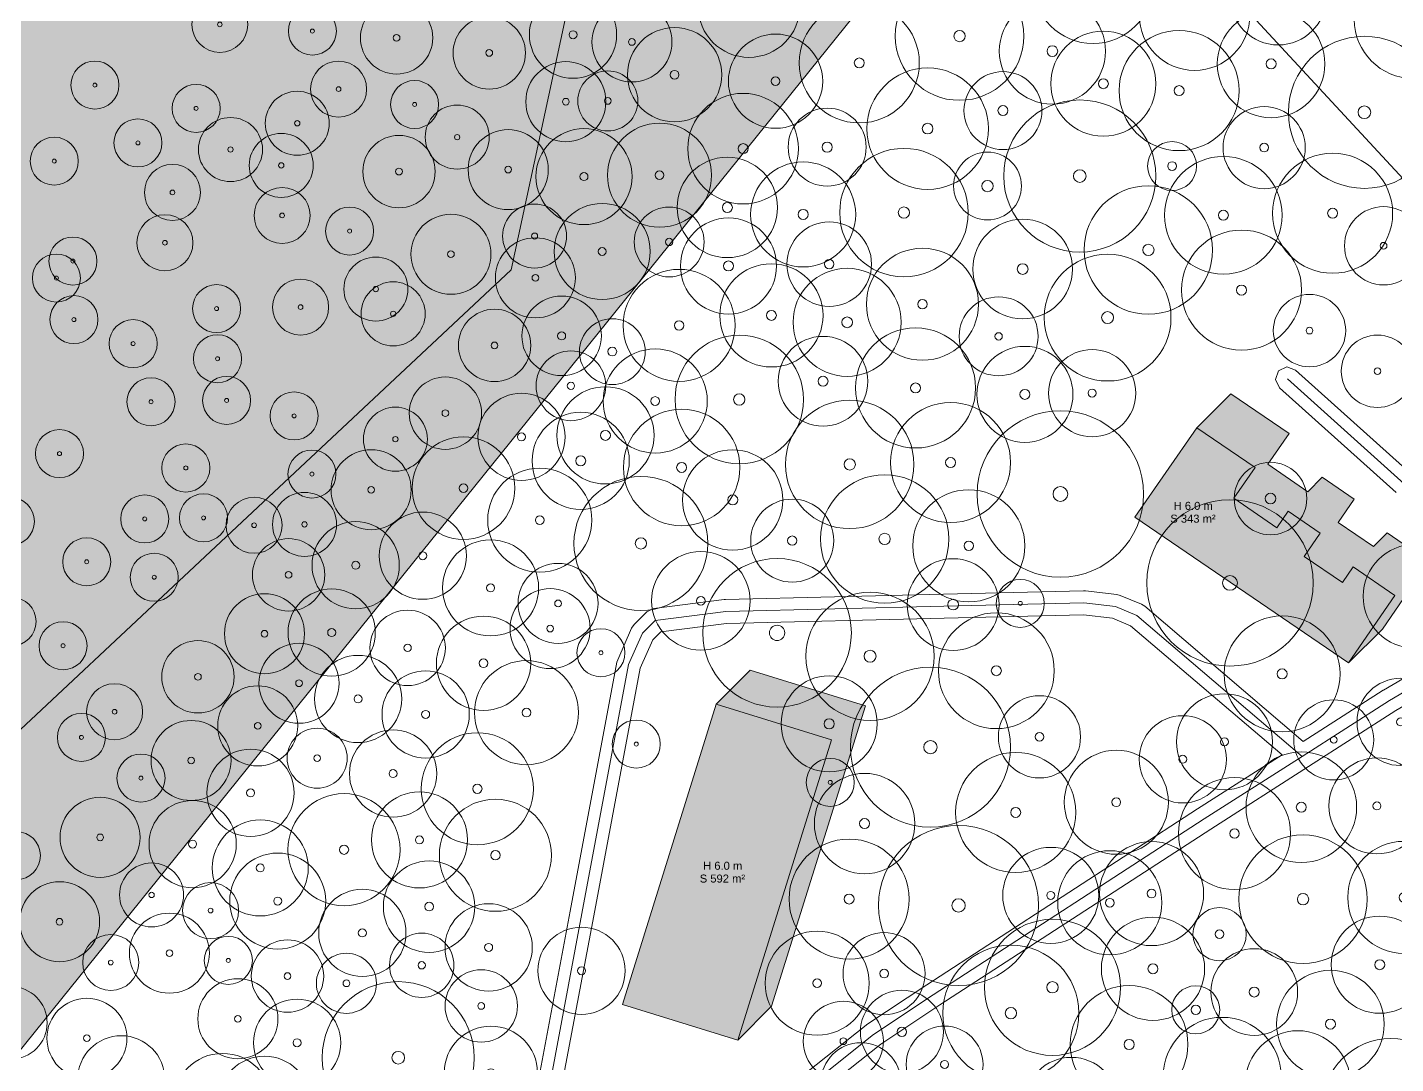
# Model space of a CAD drawing. Header units: metres. Extents: x -7 to 1019, y -7 to 1014.
# Drawn here: x 342.4 to 513.4, y 465.4 to 594.9 of the extents above; entities that cross this region are included whole.
import ezdxf

# ---------------------------------------------------------------- set-up
doc = ezdxf.new("R2010")
doc.units = ezdxf.units.M
doc.header["$MEASUREMENT"] = 0
for name, color, linetype, lineweight, true_color in [('TPX_BUILDING_AREAS_TEXT', 7, 'CONTINUOUS', 0, 0x000000), ('TPX_BUILDING_HEIGHTS_TEXT', 7, 'CONTINUOUS', 0, 0x000000), ('TPX_BUILDINGS', 7, 'CONTINUOUS', 0, 0x000000), ('TPX_BUILDINGS_HATCH', 7, 'CONTINUOUS', 0, 0xf0f0f0), ('TPX_BUILDINGS_SHADOWS_HATCH', 7, 'CONTINUOUS', 0, 0x000000), ('TPX_BUILDINGS_SHADOWS_OUTLINES', 7, 'CONTINUOUS', 0, 0x000000), ('TPX_CONTOUR_LINES_5M', 7, 'CONTINUOUS', 0, 0x969696), ('TPX_ROADS_AXES', 7, 'CONTINUOUS', 0, 0x323232), ('TPX_ROADS_CONTOURS', 7, 'CONTINUOUS', 0, 0x646464), ('TPX_VEGETATION_GREEN_SPACES', 7, 'CONTINUOUS', 0, 0x58ba48), ('TPX_VEGETATION_GREEN_SPACES_HATCH', 7, 'CONTINUOUS', 0, 0x58ba48), ('TPX_VEGETATION_TREES_INDIVIDUAL', 7, 'CONTINUOUS', 0, 0x136734)]:
    doc.layers.add(name, color=color, linetype=linetype, lineweight=lineweight, true_color=true_color)
doc.styles.add('TPX_TEXTE', font='arial.ttf')

# ---------------------------------------------------------------- blocks, each defined once
blk = doc.blocks.new('TREETR007_CR042')
at = {"layer": 'TPX_VEGETATION_TREES_INDIVIDUAL'}
for radius in [4.24, 0.708]:
    blk.add_circle((0, 0, 0.04), radius, dxfattribs=at)
blk = doc.blocks.new('TREETR006_CR069')
at = {"layer": 'TPX_VEGETATION_TREES_INDIVIDUAL'}
for radius in [6.91, 0.625]:
    blk.add_circle((0, 0, 0.04), radius, dxfattribs=at)
blk = doc.blocks.new('TREETR005_CR064')
at = {"layer": 'TPX_VEGETATION_TREES_INDIVIDUAL'}
for radius in [6.41, 0.542]:
    blk.add_circle((0, 0, 0.04), radius, dxfattribs=at)
blk = doc.blocks.new('TREETR005_CR060')
at = {"layer": 'TPX_VEGETATION_TREES_INDIVIDUAL'}
for radius in [6, 0.5]:
    blk.add_circle((0, 0, 0.04), radius, dxfattribs=at)
blk = doc.blocks.new('TREETR007_CR057')
at = {"layer": 'TPX_VEGETATION_TREES_INDIVIDUAL'}
for radius in [5.74, 0.667]:
    blk.add_circle((0, 0, 0.04), radius, dxfattribs=at)
blk = doc.blocks.new('TREETR007_CR045')
at = {"layer": 'TPX_VEGETATION_TREES_INDIVIDUAL'}
for radius in [4.53, 0.667]:
    blk.add_circle((0, 0, 0.04), radius, dxfattribs=at)
blk = doc.blocks.new('TREETR005_CR049')
at = {"layer": 'TPX_VEGETATION_TREES_INDIVIDUAL'}
for radius in [4.93, 0.458]:
    blk.add_circle((0, 0, 0.04), radius, dxfattribs=at)
blk = doc.blocks.new('TREETR006_CR052')
at = {"layer": 'TPX_VEGETATION_TREES_INDIVIDUAL'}
for radius in [5.19, 0.583]:
    blk.add_circle((0, 0, 0.04), radius, dxfattribs=at)
blk = doc.blocks.new('TREETR005_CR062')
at = {"layer": 'TPX_VEGETATION_TREES_INDIVIDUAL'}
for radius in [6.15, 0.542]:
    blk.add_circle((0, 0, 0.04), radius, dxfattribs=at)
blk = doc.blocks.new('TREETR005_CR050')
at = {"layer": 'TPX_VEGETATION_TREES_INDIVIDUAL'}
for radius in [4.97, 0.5]:
    blk.add_circle((0, 0, 0.04), radius, dxfattribs=at)
blk = doc.blocks.new('TREETR006_CR070')
at = {"layer": 'TPX_VEGETATION_TREES_INDIVIDUAL'}
for radius in [7, 0.583]:
    blk.add_circle((0, 0, 0.04), radius, dxfattribs=at)
blk = doc.blocks.new('TREETR003_CR030')
at = {"layer": 'TPX_VEGETATION_TREES_INDIVIDUAL'}
for radius in [3, 0.25]:
    blk.add_circle((0, 0, 0.04), radius, dxfattribs=at)
blk = doc.blocks.new('TREETR005_CR051')
at = {"layer": 'TPX_VEGETATION_TREES_INDIVIDUAL'}
for radius in [5.13, 0.542]:
    blk.add_circle((0, 0, 0.04), radius, dxfattribs=at)
blk = doc.blocks.new('TREETR006_CR030')
at = {"layer": 'TPX_VEGETATION_TREES_INDIVIDUAL'}
for radius in [3, 0.583]:
    blk.add_circle((0, 0, 0.04), radius, dxfattribs=at)
blk = doc.blocks.new('TREETR004_CR045')
at = {"layer": 'TPX_VEGETATION_TREES_INDIVIDUAL'}
for radius in [4.52, 0.417]:
    blk.add_circle((0, 0, 0.04), radius, dxfattribs=at)
blk = doc.blocks.new('TREETR005_CR057')
at = {"layer": 'TPX_VEGETATION_TREES_INDIVIDUAL'}
for radius in [5.71, 0.542]:
    blk.add_circle((0, 0, 0.04), radius, dxfattribs=at)
blk = doc.blocks.new('TREETR006_CR073')
at = {"layer": 'TPX_VEGETATION_TREES_INDIVIDUAL'}
for radius in [7.28, 0.625]:
    blk.add_circle((0, 0, 0.04), radius, dxfattribs=at)
blk = doc.blocks.new('TREETR004_CR038')
at = {"layer": 'TPX_VEGETATION_TREES_INDIVIDUAL'}
for radius in [3.75, 0.417]:
    blk.add_circle((0, 0, 0.04), radius, dxfattribs=at)
blk = doc.blocks.new('TREETR008_CR095')
at = {"layer": 'TPX_VEGETATION_TREES_INDIVIDUAL'}
for radius in [9.5, 0.792]:
    blk.add_circle((0, 0, 0.04), radius, dxfattribs=at)
blk = doc.blocks.new('TREETR008_CR100')
at = {"layer": 'TPX_VEGETATION_TREES_INDIVIDUAL'}
for radius in [10, 0.833]:
    blk.add_circle((0, 0, 0.04), radius, dxfattribs=at)
blk = doc.blocks.new('TREETR005_CR059')
at = {"layer": 'TPX_VEGETATION_TREES_INDIVIDUAL'}
for radius in [5.89, 0.542]:
    blk.add_circle((0, 0, 0.04), radius, dxfattribs=at)
blk = doc.blocks.new('TREETR006_CR074')
at = {"layer": 'TPX_VEGETATION_TREES_INDIVIDUAL'}
for radius in [7.35, 0.625]:
    blk.add_circle((0, 0, 0.04), radius, dxfattribs=at)
blk = doc.blocks.new('TREETR006_CR053')
at = {"layer": 'TPX_VEGETATION_TREES_INDIVIDUAL'}
for radius in [5.28, 0.583]:
    blk.add_circle((0, 0, 0.04), radius, dxfattribs=at)
blk = doc.blocks.new('TREETR009_CR104')
at = {"layer": 'TPX_VEGETATION_TREES_INDIVIDUAL'}
for radius in [10.39, 0.917]:
    blk.add_circle((0, 0, 0.04), radius, dxfattribs=at)
blk = doc.blocks.new('TREETR003_CR040')
at = {"layer": 'TPX_VEGETATION_TREES_INDIVIDUAL'}
for radius in [4, 0.333]:
    blk.add_circle((0, 0, 0.04), radius, dxfattribs=at)
blk = doc.blocks.new('TREETR006_CR058')
at = {"layer": 'TPX_VEGETATION_TREES_INDIVIDUAL'}
for radius in [5.83, 0.583]:
    blk.add_circle((0, 0, 0.04), radius, dxfattribs=at)
blk = doc.blocks.new('TREETR004_CR050')
at = {"layer": 'TPX_VEGETATION_TREES_INDIVIDUAL'}
for radius in [5, 0.417]:
    blk.add_circle((0, 0, 0.04), radius, dxfattribs=at)
blk = doc.blocks.new('TREETR008_CR080')
at = {"layer": 'TPX_VEGETATION_TREES_INDIVIDUAL'}
for radius in [8.01, 0.75]:
    blk.add_circle((0, 0, 0.04), radius, dxfattribs=at)
blk = doc.blocks.new('TREETR005_CR048')
at = {"layer": 'TPX_VEGETATION_TREES_INDIVIDUAL'}
for radius in [4.8, 0.5]:
    blk.add_circle((0, 0, 0.04), radius, dxfattribs=at)
blk = doc.blocks.new('TREETR007_CR062')
at = {"layer": 'TPX_VEGETATION_TREES_INDIVIDUAL'}
for radius in [6.23, 0.667]:
    blk.add_circle((0, 0, 0.04), radius, dxfattribs=at)
blk = doc.blocks.new('TREETR006_CR061')
at = {"layer": 'TPX_VEGETATION_TREES_INDIVIDUAL'}
for radius in [6.07, 0.625]:
    blk.add_circle((0, 0, 0.04), radius, dxfattribs=at)
blk = doc.blocks.new('TREETR005_CR031')
at = {"layer": 'TPX_VEGETATION_TREES_INDIVIDUAL'}
for radius in [3.06, 0.542]:
    blk.add_circle((0, 0, 0.04), radius, dxfattribs=at)
blk = doc.blocks.new('TREETR006_CR065')
at = {"layer": 'TPX_VEGETATION_TREES_INDIVIDUAL'}
for radius in [6.45, 0.625]:
    blk.add_circle((0, 0, 0.04), radius, dxfattribs=at)
blk = doc.blocks.new('TREETR006_CR066')
at = {"layer": 'TPX_VEGETATION_TREES_INDIVIDUAL'}
for radius in [6.56, 0.625]:
    blk.add_circle((0, 0, 0.04), radius, dxfattribs=at)
blk = doc.blocks.new('TREETR005_CR040')
at = {"layer": 'TPX_VEGETATION_TREES_INDIVIDUAL'}
for radius in [4.02, 0.458]:
    blk.add_circle((0, 0, 0.04), radius, dxfattribs=at)
blk = doc.blocks.new('TREETR006_CR056')
at = {"layer": 'TPX_VEGETATION_TREES_INDIVIDUAL'}
for radius in [5.6, 0.625]:
    blk.add_circle((0, 0, 0.04), radius, dxfattribs=at)
blk = doc.blocks.new('TREETR006_CR060')
at = {"layer": 'TPX_VEGETATION_TREES_INDIVIDUAL'}
for radius in [6, 0.625]:
    blk.add_circle((0, 0, 0.04), radius, dxfattribs=at)
blk = doc.blocks.new('TREETR007_CR066')
at = {"layer": 'TPX_VEGETATION_TREES_INDIVIDUAL'}
for radius in [6.63, 0.667]:
    blk.add_circle((0, 0, 0.04), radius, dxfattribs=at)
blk = doc.blocks.new('TREETR006_CR049')
at = {"layer": 'TPX_VEGETATION_TREES_INDIVIDUAL'}
for radius in [4.87, 0.625]:
    blk.add_circle((0, 0, 0.04), radius, dxfattribs=at)
blk = doc.blocks.new('TREETR004_CR040')
at = {"layer": 'TPX_VEGETATION_TREES_INDIVIDUAL'}
for radius in [4, 0.375]:
    blk.add_circle((0, 0, 0.04), radius, dxfattribs=at)
blk = doc.blocks.new('TREETR005_CR058')
at = {"layer": 'TPX_VEGETATION_TREES_INDIVIDUAL'}
for radius in [5.82, 0.5]:
    blk.add_circle((0, 0, 0.04), radius, dxfattribs=at)
blk = doc.blocks.new('TREETR006_CR064')
at = {"layer": 'TPX_VEGETATION_TREES_INDIVIDUAL'}
for radius in [6.36, 0.583]:
    blk.add_circle((0, 0, 0.04), radius, dxfattribs=at)
blk = doc.blocks.new('TREETR010_CR093')
at = {"layer": 'TPX_VEGETATION_TREES_INDIVIDUAL'}
for radius in [9.28, 0.958]:
    blk.add_circle((0, 0, 0.04), radius, dxfattribs=at)
blk = doc.blocks.new('TREETR006_CR072')
at = {"layer": 'TPX_VEGETATION_TREES_INDIVIDUAL'}
for radius in [7.24, 0.625]:
    blk.add_circle((0, 0, 0.04), radius, dxfattribs=at)
blk = doc.blocks.new('TREETR005_CR055')
at = {"layer": 'TPX_VEGETATION_TREES_INDIVIDUAL'}
for radius in [5.45, 0.5]:
    blk.add_circle((0, 0, 0.04), radius, dxfattribs=at)
blk = doc.blocks.new('TREETR006_CR075')
at = {"layer": 'TPX_VEGETATION_TREES_INDIVIDUAL'}
for radius in [7.5, 0.625]:
    blk.add_circle((0, 0, 0.04), radius, dxfattribs=at)
blk = doc.blocks.new('TREETR007_CR080')
at = {"layer": 'TPX_VEGETATION_TREES_INDIVIDUAL'}
for radius in [8.03, 0.708]:
    blk.add_circle((0, 0, 0.04), radius, dxfattribs=at)
blk = doc.blocks.new('TREETR005_CR041')
at = {"layer": 'TPX_VEGETATION_TREES_INDIVIDUAL'}
for radius in [4.11, 0.542]:
    blk.add_circle((0, 0, 0.04), radius, dxfattribs=at)
blk = doc.blocks.new('TREETR007_CR084')
at = {"layer": 'TPX_VEGETATION_TREES_INDIVIDUAL'}
for radius in [8.37, 0.708]:
    blk.add_circle((0, 0, 0.04), radius, dxfattribs=at)
blk = doc.blocks.new('TREETR005_CR047')
at = {"layer": 'TPX_VEGETATION_TREES_INDIVIDUAL'}
for radius in [4.71, 0.458]:
    blk.add_circle((0, 0, 0.04), radius, dxfattribs=at)
blk = doc.blocks.new('TREETR007_CR076')
at = {"layer": 'TPX_VEGETATION_TREES_INDIVIDUAL'}
for radius in [7.59, 0.667]:
    blk.add_circle((0, 0, 0.04), radius, dxfattribs=at)
blk = doc.blocks.new('TREETR005_CR065')
at = {"layer": 'TPX_VEGETATION_TREES_INDIVIDUAL'}
for radius in [6.5, 0.542]:
    blk.add_circle((0, 0, 0.04), radius, dxfattribs=at)
blk = doc.blocks.new('TREETR007_CR068')
at = {"layer": 'TPX_VEGETATION_TREES_INDIVIDUAL'}
for radius in [6.75, 0.667]:
    blk.add_circle((0, 0, 0.04), radius, dxfattribs=at)
blk = doc.blocks.new('TREETR005_CR033')
at = {"layer": 'TPX_VEGETATION_TREES_INDIVIDUAL'}
for radius in [3.33, 0.542]:
    blk.add_circle((0, 0, 0.04), radius, dxfattribs=at)
blk = doc.blocks.new('TREETR003_CR035')
at = {"layer": 'TPX_VEGETATION_TREES_INDIVIDUAL'}
for radius in [3.5, 0.292]:
    blk.add_circle((0, 0, 0.04), radius, dxfattribs=at)
blk = doc.blocks.new('TREETR004_CR049')
at = {"layer": 'TPX_VEGETATION_TREES_INDIVIDUAL'}
for radius in [4.89, 0.417]:
    blk.add_circle((0, 0, 0.04), radius, dxfattribs=at)
blk = doc.blocks.new('TREETR006_CR063')
at = {"layer": 'TPX_VEGETATION_TREES_INDIVIDUAL'}
for radius in [6.27, 0.625]:
    blk.add_circle((0, 0, 0.04), radius, dxfattribs=at)
blk = doc.blocks.new('TREETR006_CR054')
at = {"layer": 'TPX_VEGETATION_TREES_INDIVIDUAL'}
for radius in [5.42, 0.625]:
    blk.add_circle((0, 0, 0.04), radius, dxfattribs=at)
blk = doc.blocks.new('TREETR006_CR067')
at = {"layer": 'TPX_VEGETATION_TREES_INDIVIDUAL'}
for radius in [6.72, 0.625]:
    blk.add_circle((0, 0, 0.04), radius, dxfattribs=at)
blk = doc.blocks.new('TREETR008_CR079')
at = {"layer": 'TPX_VEGETATION_TREES_INDIVIDUAL'}
for radius in [7.92, 0.75]:
    blk.add_circle((0, 0, 0.04), radius, dxfattribs=at)
blk = doc.blocks.new('TREETR005_CR044')
at = {"layer": 'TPX_VEGETATION_TREES_INDIVIDUAL'}
for radius in [4.36, 0.458]:
    blk.add_circle((0, 0, 0.04), radius, dxfattribs=at)
blk = doc.blocks.new('TREETR007_CR085')
at = {"layer": 'TPX_VEGETATION_TREES_INDIVIDUAL'}
for radius in [8.5, 0.708]:
    blk.add_circle((0, 0, 0.04), radius, dxfattribs=at)

msp = doc.modelspace()

# ---------------------------------------------------------------- hatches: boundary and pattern name
at = {"layer": 'TPX_BUILDINGS_HATCH'}
for points in [[(488.52, 544.89), (480.8, 533.72), (507.46, 515.5), (513.28, 523.92), (508.05, 527.5), (506.71, 525.55), (501.94, 528.82), (503.93, 531.72), (499.94, 534.46), (498.52, 532.4), (493.15, 536.07), (495.81, 539.91), (488.52, 544.89)], [(428.49, 510.35), (416.78, 472.81), (431.17, 468.37), (442.88, 505.91), (428.49, 510.35)]]:
    msp.add_hatch(color=256, dxfattribs=at).paths.add_polyline_path(points)
at = {"layer": 'TPX_BUILDINGS_SHADOWS_HATCH'}
for points in [[(492.76, 549.13), (488.52, 544.89), (495.81, 539.91), (493.15, 536.07), (498.52, 532.4), (499.94, 534.46), (503.93, 531.72), (501.94, 528.82), (506.71, 525.55), (508.05, 527.5), (513.28, 523.92), (507.46, 515.5), (511.71, 519.74), (517.52, 528.16), (512.29, 531.74), (510.6, 530.04), (506.18, 533.06), (508.17, 535.97), (504.18, 538.7), (502.38, 536.9), (497.39, 540.32), (500.05, 544.16), (492.76, 549.13)], [(432.73, 514.59), (428.49, 510.35), (442.88, 505.91), (431.17, 468.37), (435.41, 472.61), (447.12, 510.15), (432.73, 514.59)]]:
    msp.add_hatch(color=256, dxfattribs=at).paths.add_polyline_path(points)
at = {"layer": 'TPX_VEGETATION_GREEN_SPACES_HATCH'}
msp.add_hatch(color=256, dxfattribs=at).paths.add_polyline_path([(0, 815.56), (0, 165.34), (13.02, 152.57), (46.37, 184.19), (48.03, 224.85), (83.18, 235.28), (122.01, 247.5), (139.83, 216.9), (560.02, 738.24), (575.52, 717.94), (628.86, 774.72), (664.02, 898.62), (626.71, 936.05), (591.38, 961.32), (529.37, 1005.65), (527.1, 1007.12), (425.31, 1007.12), (370.92, 971.48), (91.66, 834.53), (82.63, 852.04), (0, 815.56)])

# ---------------------------------------------------------------- linework, layer by layer
at = {"layer": 'TPX_BUILDINGS', "elevation": 0.04}
for points in [[(488.52, 544.89), (480.8, 533.72), (507.46, 515.5), (513.28, 523.92), (508.05, 527.5), (506.71, 525.55), (501.94, 528.82), (503.93, 531.72), (499.94, 534.46), (498.52, 532.4), (493.15, 536.07), (495.81, 539.91)], [(428.49, 510.35), (416.78, 472.81), (431.17, 468.37), (442.88, 505.91)]]:
    msp.add_lwpolyline(points, close=True, dxfattribs=at)
at = {"layer": 'TPX_BUILDINGS_SHADOWS_OUTLINES', "elevation": 0.04}
for points in [[(492.76, 549.13), (488.52, 544.89), (495.81, 539.91), (493.15, 536.07), (498.52, 532.4), (499.94, 534.46), (503.93, 531.72), (501.94, 528.82), (506.71, 525.55), (508.05, 527.5), (513.28, 523.92), (507.46, 515.5), (511.71, 519.74), (517.52, 528.16), (512.29, 531.74), (510.6, 530.04), (506.18, 533.06), (508.17, 535.97), (504.18, 538.7), (502.38, 536.9), (497.39, 540.32), (500.05, 544.16)], [(432.73, 514.59), (428.49, 510.35), (442.88, 505.91), (431.17, 468.37), (435.41, 472.61), (447.12, 510.15)]]:
    msp.add_lwpolyline(points, close=True, dxfattribs=at)
at = {"layer": 'TPX_CONTOUR_LINES_5M', "elevation": 0.05}
msp.add_lwpolyline([(440.45, 0), (440.45, 15.26), (450.7, 45.78), (492.77, 114.35), (553.72, 137.33), (626.64, 228.89), (599.31, 241.01), (546.04, 238.88), (515.56, 289.93), (548.4, 350.97), (569.95, 412), (568.2, 473.04), (599.31, 484.9), (623.51, 534.08), (599.31, 552.56), (572.67, 551.86), (548.44, 534.08), (546.04, 520.8), (524.83, 564.6), (492.77, 599.29), (439.49, 618.67), (412.86, 611.01), (402.88, 564.6), (332.95, 499.16)], dxfattribs=at)
at = {"layer": 'TPX_ROADS_AXES', "elevation": 0.03}
for points in [[(531.52, 521.91), (514.44, 537.9), (499.84, 550.98)], [(407.52, 461.92), (411.7, 484.19), (417.55, 515.31), (419.29, 519.24), (420.86, 520.82), (429.68, 521.92), (456.94, 522.59), (474.43, 523.02), (478.37, 522.55), (481.04, 521.44), (501.69, 503.83)], [(411.28, 354.54), (413.41, 363.04), (412.84, 377.57), (417.49, 420.09), (420.82, 430.29), (425.68, 439.4), (434.06, 453.83), (440.26, 462.8), (448.15, 469.08), (455.61, 474.03), (489.45, 496.01), (501.69, 503.83), (512.6, 510.82), (531.52, 521.91)]]:
    msp.add_lwpolyline(points, dxfattribs=at)
at = {"layer": 'TPX_ROADS_CONTOURS', "elevation": 0.03}
for points in [[(515.44, 539.02), (500.85, 552.1), (499.76, 552.48), (498.73, 551.99), (498.35, 550.9), (498.84, 549.87), (513.42, 536.79)], [(529.03, 522.19), (511.84, 512.11), (511.79, 512.08), (501.81, 505.7), (482.02, 522.58), (481.62, 522.83), (478.94, 523.93), (478.55, 524.04), (474.61, 524.51), (474.39, 524.52), (456.9, 524.09), (429.64, 523.42), (429.49, 523.41), (420.68, 522.31), (419.8, 521.88), (418.23, 520.3), (417.92, 519.85), (416.18, 515.91), (416.07, 515.58), (410.23, 484.47), (406.23, 463.18)], [(441.37, 461.77), (449.04, 467.87), (456.43, 472.78), (490.26, 494.75), (502.49, 502.57), (513.38, 509.54), (531.32, 520.06), (557.9, 495.82), (577.64, 477.98), (579.88, 475.09), (580.81, 471.58), (579.85, 467.7), (546.16, 425.88)]]:
    msp.add_lwpolyline(points, dxfattribs=at)
for points in [[(409.41, 463.87), (413.18, 483.91), (418.99, 514.86), (420.55, 518.38), (421.56, 519.4), (429.79, 520.42), (456.98, 521.09), (474.36, 521.52), (477.99, 521.08), (480.25, 520.15), (499.17, 504.01), (488.63, 497.26), (454.79, 475.29), (447.32, 470.33), (447.22, 470.26), (439.75, 464.31), (424.71, 464.51), (412.54, 464.51), (412.22, 464.47)], [(500.88, 505.1), (500.88, 505.1), (500.88, 505.1)]]:
    msp.add_lwpolyline(points, close=True, dxfattribs=at)
at = {"layer": 'TPX_VEGETATION_GREEN_SPACES', "elevation": 0}
msp.add_lwpolyline([(0, 815.56), (0, 165.34), (13.02, 152.57), (46.37, 184.19), (48.03, 224.85), (83.18, 235.28), (122.01, 247.5), (139.83, 216.9), (560.02, 738.24), (575.52, 717.94), (628.86, 774.72), (664.02, 898.62), (626.71, 936.05), (591.38, 961.32), (529.37, 1005.65), (527.1, 1007.12), (425.31, 1007.12), (370.92, 971.48), (91.66, 834.53), (82.63, 852.04)], close=True, dxfattribs=at)

# ---------------------------------------------------------------- block references
at = {"layer": 'TPX_VEGETATION_TREES_INDIVIDUAL'}
for name, p in [('TREETR006_CR075', (475.57, 600.39, 0.04)), ('TREETR006_CR064', (432.58, 597.53, 0.04)), ('TREETR006_CR060', (498.7, 598.72, 0.04)), ('TREETR007_CR080', (458.89, 593.83, 0.04)), ('TREETR006_CR069', (488.24, 596.45, 0.04)), ('TREETR006_CR074', (515.55, 595.89, 0.04)), ('TREETR003_CR035', (366.48, 595.29, 0.04)), ('TREETR005_CR055', (410.6, 594, 0.04)), ('TREETR007_CR066', (470.48, 591.95, 0.04)), ('TREETR003_CR030', (378.04, 594.45, 0.04)), ('TREETR004_CR045', (388.56, 593.6, 0.04)), ('TREETR004_CR050', (417.96, 593.09, 0.04)), ('TREETR006_CR075', (446.36, 590.47, 0.04)), ('TREETR006_CR067', (497.8, 590.35, 0.04)), ('TREETR004_CR045', (400.14, 591.72, 0.04)), ('TREETR005_CR059', (423.29, 589, 0.04)), ('TREETR005_CR059', (435.9, 588.19, 0.04)), ('TREETR006_CR066', (476.85, 587.88, 0.04)), ('TREETR006_CR075', (486.31, 587.01, 0.04)), ('TREETR008_CR095', (509.46, 584.3, 0.04)), ('TREETR003_CR030', (350.87, 587.7, 0.04)), ('TREETR003_CR035', (381.32, 587.2, 0.04)), ('TREETR004_CR050', (409.7, 585.63, 0.04)), ('TREETR007_CR076', (454.9, 582.26, 0.04)), ('TREETR003_CR030', (390.81, 585.28, 0.04)), ('TREETR004_CR038', (414.95, 585.72, 0.04)), ('TREETR006_CR049', (464.31, 584.52, 0.04)), ('TREETR003_CR030', (363.52, 584.79, 0.04)), ('TREETR003_CR040', (376.15, 582.93, 0.04)), ('TREETR006_CR069', (431.85, 579.76, 0.04)), ('TREETR003_CR040', (396.13, 581.2, 0.04)), ('TREETR006_CR049', (442.35, 579.95, 0.04)), ('TREETR008_CR095', (473.91, 576.34, 0.04)), ('TREETR005_CR051', (496.94, 579.89, 0.04)), ('TREETR003_CR030', (356.25, 580.48, 0.04)), ('TREETR003_CR040', (367.81, 579.65, 0.04)), ('TREETR005_CR065', (421.41, 576.44, 0.04)), ('TREETR003_CR030', (345.79, 578.2, 0.04)), ('TREETR003_CR040', (374.15, 577.67, 0.04)), ('TREETR004_CR045', (388.86, 576.89, 0.04)), ('TREETR004_CR050', (402.5, 577.14, 0.04)), ('TREETR005_CR060', (411.97, 576.27, 0.04)), ('TREETR007_CR080', (451.94, 571.77, 0.04)), ('TREETR005_CR031', (485.43, 577.59, 0.04)), ('TREETR003_CR035', (360.56, 574.29, 0.04)), ('TREETR006_CR063', (429.88, 572.41, 0.04)), ('TREETR006_CR066', (439.35, 571.54, 0.04)), ('TREETR007_CR042', (462.38, 575.09, 0.04)), ('TREETR006_CR074', (491.84, 571.44, 0.04)), ('TREETR006_CR075', (505.49, 571.69, 0.04)), ('TREETR003_CR035', (374.26, 571.41, 0.04)), ('TREETR007_CR080', (482.47, 567.1, 0.04)), ('TREETR004_CR040', (405.8, 568.84, 0.04)), ('TREETR005_CR060', (414.24, 566.91, 0.04)), ('TREETR003_CR035', (359.62, 568.01, 0.04)), ('TREETR003_CR030', (382.69, 569.47, 0.04)), ('TREETR004_CR050', (395.35, 566.57, 0.04)), ('TREETR005_CR044', (422.61, 568.1, 0.04)), ('TREETR006_CR060', (430.02, 565.1, 0.04)), ('TREETR007_CR062', (466.77, 564.72, 0.04)), ('TREETR004_CR049', (511.86, 567.63, 0.04)), ('TREETR006_CR053', (442.61, 565.33, 0.04)), ('TREETR006_CR075', (494.11, 562.09, 0.04)), ('TREETR003_CR030', (348.12, 565.71, 0.04)), ('TREETR004_CR050', (405.9, 563.62, 0.04)), ('TREETR003_CR030', (346.06, 563.59, 0.04)), ('TREETR003_CR040', (385.97, 562.22, 0.04)), ('TREETR006_CR070', (454.25, 560.32, 0.04)), ('TREETR008_CR079', (477.38, 558.65, 0.04)), ('TREETR006_CR070', (423.85, 557.68, 0.04)), ('TREETR006_CR065', (435.38, 558.93, 0.04)), ('TREETR007_CR068', (444.84, 558.06, 0.04)), ('TREETR003_CR030', (366.07, 559.77, 0.04)), ('TREETR003_CR035', (376.57, 559.96, 0.04)), ('TREETR003_CR040', (388.13, 559.12, 0.04)), ('TREETR003_CR030', (348.25, 558.4, 0.04)), ('TREETR005_CR050', (409.18, 556.37, 0.04)), ('TREETR005_CR049', (463.77, 556.31, 0.04)), ('TREETR004_CR045', (502.6, 557.02, 0.04)), ('TREETR004_CR045', (400.8, 555.18, 0.04)), ('TREETR003_CR030', (355.65, 555.4, 0.04)), ('TREETR005_CR041', (415.51, 554.4, 0.04)), ('TREETR006_CR075', (453.39, 549.86, 0.04)), ('TREETR003_CR030', (366.19, 553.51, 0.04)), ('TREETR007_CR080', (431.37, 548.42, 0.04)), ('TREETR006_CR056', (441.83, 550.7, 0.04)), ('TREETR004_CR045', (511.09, 551.95, 0.04)), ('TREETR005_CR044', (410.34, 550.13, 0.04)), ('TREETR005_CR065', (420.87, 548.23, 0.04)), ('TREETR006_CR060', (467.05, 549.06, 0.04)), ('TREETR005_CR055', (475.45, 549.21, 0.04)), ('TREETR003_CR030', (357.88, 548.13, 0.04)), ('TREETR003_CR030', (367.33, 548.3, 0.04)), ('TREETR004_CR045', (394.65, 546.71, 0.04)), ('TREETR003_CR030', (375.76, 546.37, 0.04)), ('TREETR005_CR055', (404.16, 543.75, 0.04)), ('TREETR006_CR061', (414.65, 543.94, 0.04)), ('TREETR003_CR040', (388.41, 543.46, 0.04)), ('TREETR006_CR073', (424.17, 539.93, 0.04)), ('TREETR007_CR080', (445.16, 540.31, 0.04)), ('TREETR006_CR075', (457.76, 540.54, 0.04)), ('TREETR009_CR104', (471.48, 536.61, 0.04)), ('TREETR006_CR061', (411.56, 540.75, 0.04)), ('TREETR003_CR030', (346.45, 541.66, 0.04)), ('TREETR005_CR064', (396.92, 537.35, 0.04)), ('TREETR003_CR030', (362.23, 539.86, 0.04)), ('TREETR003_CR030', (377.99, 539.1, 0.04)), ('TREETR004_CR050', (385.38, 537.14, 0.04)), ('TREETR006_CR063', (430.55, 535.87, 0.04)), ('TREETR007_CR045', (497.73, 536.04, 0.04)), ('TREETR005_CR065', (406.44, 533.35, 0.04)), ('TREETR007_CR084', (419.09, 530.44, 0.04)), ('TREETR007_CR080', (449.53, 530.99, 0.04)), ('TREETR003_CR040', (377.06, 532.81, 0.04)), ('TREETR006_CR070', (460.04, 530.14, 0.04)), ('TREETR003_CR030', (340.31, 533.19, 0.04)), ('TREETR003_CR030', (357.1, 533.5, 0.04)), ('TREETR003_CR030', (364.44, 533.63, 0.04)), ('TREETR003_CR035', (370.76, 532.7, 0.04)), ('TREETR006_CR052', (437.99, 530.78, 0.04)), ('TREETR009_CR104', (492.67, 525.5, 0.04)), ('TREETR005_CR055', (391.83, 528.9, 0.04)), ('TREETR005_CR055', (383.45, 527.71, 0.04)), ('TREETR003_CR030', (349.85, 528.14, 0.04)), ('TREETR004_CR045', (375.07, 526.51, 0.04)), ('TREETR005_CR060', (400.3, 524.88, 0.04)), ('TREETR005_CR065', (515.8, 523.83, 0.04)), ('TREETR003_CR030', (358.28, 526.21, 0.04)), ('TREETR005_CR062', (426.57, 523.26, 0.04)), ('TREETR010_CR093', (436.09, 519.26, 0.04)), ('TREETR007_CR057', (458.08, 522.79, 0.04)), ('TREETR004_CR050', (408.73, 522.94, 0.04)), ('TREETR005_CR055', (380.45, 519.3, 0.04)), ('TREETR004_CR050', (407.74, 519.79, 0.04)), ('TREETR003_CR030', (466.47, 522.94, 0.04)), ('TREETR003_CR030', (340.53, 520.67, 0.04)), ('TREETR004_CR050', (372.06, 519.15, 0.04)), ('TREETR008_CR080', (447.7, 516.34, 0.04)), ('TREETR005_CR047', (389.94, 517.38, 0.04)), ('TREETR005_CR059', (399.42, 515.46, 0.04)), ('TREETR006_CR072', (463.48, 514.53, 0.04)), ('TREETR006_CR072', (499.18, 514.13, 0.04)), ('TREETR003_CR030', (346.89, 517.65, 0.04)), ('TREETR003_CR030', (414.09, 516.77, 0.04)), ('TREETR004_CR045', (363.75, 513.77, 0.04)), ('TREETR004_CR050', (376.37, 512.96, 0.04)), ('TREETR005_CR055', (383.75, 511, 0.04)), ('TREETR005_CR055', (392.19, 509.07, 0.04)), ('TREETR005_CR065', (404.78, 509.29, 0.04)), ('TREETR008_CR100', (455.25, 504.98, 0.04)), ('TREETR003_CR035', (353.33, 509.41, 0.04)), ('TREETR006_CR060', (442.6, 507.89, 0.04)), ('TREETR005_CR055', (513.99, 508.13, 0.04)), ('TREETR004_CR050', (371.21, 507.64, 0.04)), ('TREETR005_CR051', (468.87, 506.27, 0.04)), ('TREETR005_CR060', (491.98, 505.65, 0.04)), ('TREETR004_CR050', (505.63, 505.89, 0.04)), ('TREETR003_CR030', (349.19, 506.2, 0.04)), ('TREETR004_CR050', (362.89, 503.31, 0.04)), ('TREETR003_CR030', (418.5, 505.36, 0.04)), ('TREETR005_CR055', (486.77, 503.46, 0.04)), ('TREETR004_CR038', (378.64, 503.6, 0.04)), ('TREETR005_CR055', (388.12, 501.68, 0.04)), ('TREETR006_CR070', (398.65, 499.78, 0.04)), ('TREETR005_CR055', (370.32, 499.27, 0.04)), ('TREETR006_CR075', (465.9, 496.82, 0.04)), ('TREETR005_CR065', (478.47, 498.09, 0.04)), ('TREETR006_CR069', (501.58, 497.47, 0.04)), ('TREETR003_CR030', (356.63, 501.11, 0.04)), ('TREETR003_CR030', (442.73, 500.58, 0.04)), ('TREETR005_CR060', (511.03, 497.64, 0.04)), ('TREETR006_CR063', (447.02, 495.43, 0.04)), ('TREETR006_CR070', (493.24, 494.18, 0.04)), ('TREETR006_CR070', (381.99, 492.17, 0.04)), ('TREETR005_CR060', (391.42, 493.39, 0.04)), ('TREETR004_CR050', (351.52, 493.71, 0.04)), ('TREETR005_CR055', (363.08, 492.87, 0.04)), ('TREETR006_CR070', (400.9, 491.47, 0.04)), ('TREETR005_CR060', (371.53, 489.89, 0.04)), ('TREETR003_CR030', (341.06, 491.43, 0.04)), ('TREETR008_CR100', (458.76, 485.2, 0.04)), ('TREETR007_CR080', (501.79, 485.98, 0.04)), ('TREETR006_CR075', (445.09, 486, 0.04)), ('TREETR005_CR060', (470.28, 486.46, 0.04)), ('TREETR005_CR065', (482.88, 486.68, 0.04)), ('TREETR006_CR070', (514.38, 486.21, 0.04)), ('TREETR005_CR060', (373.71, 485.75, 0.04)), ('TREETR005_CR057', (392.62, 485.05, 0.04)), ('TREETR005_CR065', (477.65, 485.54, 0.04)), ('TREETR003_CR040', (357.95, 486.51, 0.04)), ('TREETR004_CR050', (346.46, 483.17, 0.04)), ('TREETR003_CR035', (365.33, 484.56, 0.04)), ('TREETR005_CR055', (384.28, 481.77, 0.04)), ('TREETR004_CR050', (360.18, 479.24, 0.04)), ('TREETR005_CR055', (400.06, 479.96, 0.04)), ('TREETR006_CR065', (483.05, 477.29, 0.04)), ('TREETR005_CR033', (491.37, 481.61, 0.04)), ('TREETR006_CR061', (511.38, 477.8, 0.04)), ('TREETR005_CR055', (411.66, 477.04, 0.04)), ('TREETR007_CR085', (470.49, 474.97, 0.04)), ('TREETR003_CR035', (352.85, 478.07, 0.04)), ('TREETR003_CR030', (367.54, 478.33, 0.04)), ('TREETR004_CR045', (374.93, 476.38, 0.04)), ('TREETR005_CR040', (391.7, 477.72, 0.04)), ('TREETR005_CR065', (441.09, 475.48, 0.04)), ('TREETR005_CR051', (449.46, 476.68, 0.04)), ('TREETR004_CR038', (382.29, 475.47, 0.04)), ('TREETR007_CR085', (465.3, 471.74, 0.04)), ('TREETR006_CR054', (495.7, 474.38, 0.04)), ('TREETR004_CR045', (399.14, 472.64, 0.04)), ('TREETR006_CR067', (505.22, 470.38, 0.04)), ('TREETR004_CR050', (368.73, 471.04, 0.04)), ('TREETR008_CR095', (388.76, 466.18, 0.04)), ('TREETR006_CR074', (480.07, 467.83, 0.04)), ('TREETR004_CR045', (340.39, 470.53, 0.04)), ('TREETR004_CR050', (349.87, 468.61, 0.04)), ('TREETR005_CR055', (376.13, 468.04, 0.04)), ('TREETR006_CR052', (451.69, 469.41, 0.04)), ('TREETR006_CR030', (488.39, 472.16, 0.04)), ('TREETR004_CR050', (444.37, 468.23, 0.04)), ('TREETR005_CR058', (400.34, 464.3, 0.04)), ('TREETR005_CR048', (457.02, 465.33, 0.04)), ('TREETR006_CR074', (491.69, 463.87, 0.04)), ('TREETR005_CR055', (354.16, 463.47, 0.04)), ('TREETR006_CR066', (501.15, 462.99, 0.04)), ('TREETR007_CR085', (512.75, 460.07, 0.04)), ('TREETR005_CR062', (366.82, 460.56, 0.04)), ('TREETR004_CR050', (446.56, 463.05, 0.04)), ('TREETR005_CR057', (372.06, 460.66, 0.04)), ('TREETR006_CR058', (472.85, 460.39, 0.04))]:
    msp.add_blockref(name, p, dxfattribs=at)

# ---------------------------------------------------------------- texts
at = {"layer": 'TPX_BUILDING_AREAS_TEXT', "style": 'TPX_TEXTE'}
for s, p in [('S 343 m²', (485.21, 533.03, 0.05)), ('S 592 m²', (426.43, 488.06, 0.05))]:
    msp.add_text(s, height=1, dxfattribs=at).set_placement(p)
at = {"layer": 'TPX_BUILDING_HEIGHTS_TEXT', "style": 'TPX_TEXTE'}
for p in [(485.63, 534.63, 0.05), (426.85, 489.66, 0.05)]:
    msp.add_text('H 6.0 m', height=1, dxfattribs=at).set_placement(p)

doc.saveas('drawing.dxf')
